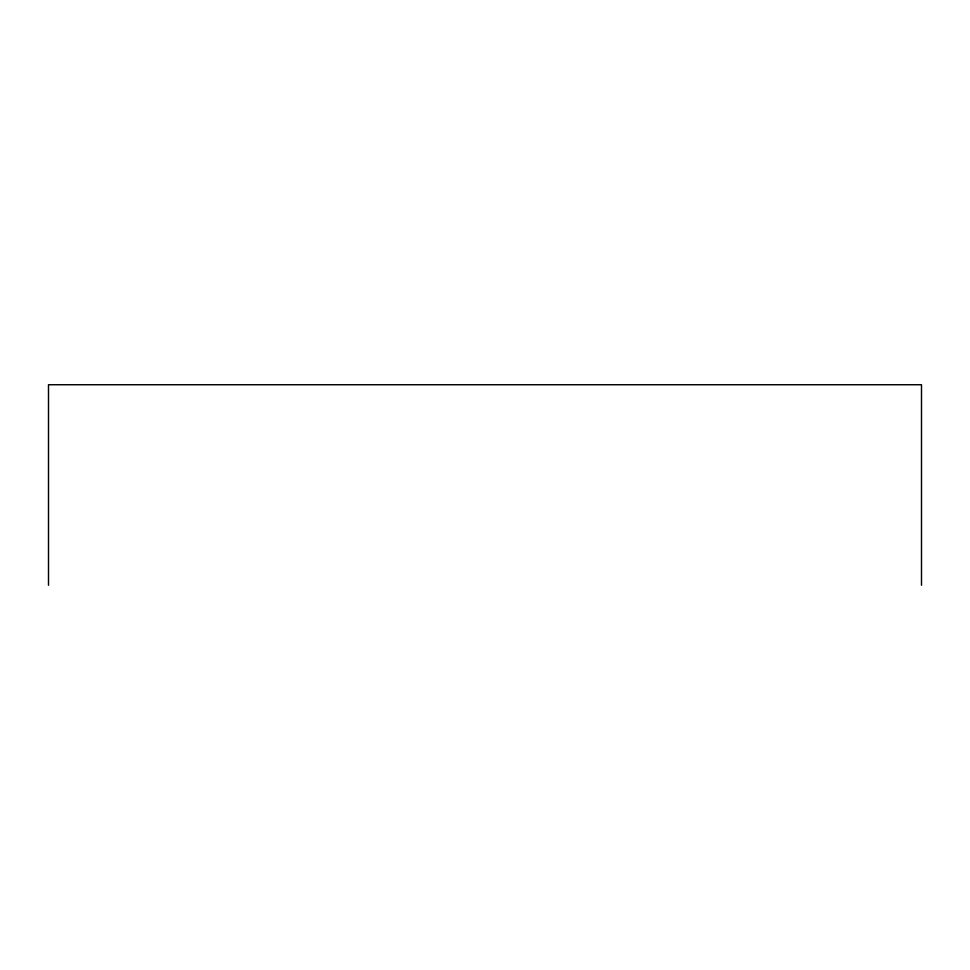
<?xml version="1.0" encoding="UTF-8"?>
<svg xmlns="http://www.w3.org/2000/svg" width="970" height="970" viewBox="0 0 970 970"><rect width="100%" height="100%" fill="white"/><g stroke="black" fill="none" stroke-linecap="round" stroke-linejoin="round"><path stroke-width="1.45" d="M921.5 585.262L921.5 384.738L48.5 384.738L48.5 585.262"/></g></svg>
